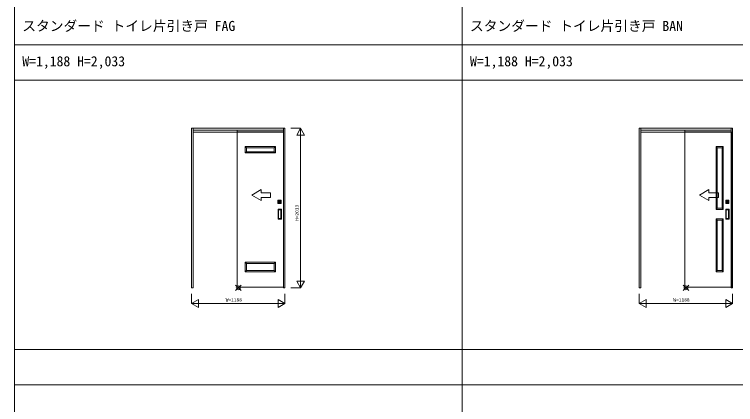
# Model space of a CAD drawing. Units: millimetres, scale not verified. Extents: x -14341 to 14341, y -10000 to 10000.
# Drawn here: x -14341 to -5159, y 130 to 5102 of the extents above; entities that cross this region are included whole.
import ezdxf
from ezdxf.enums import TextEntityAlignment as Align

# ---------------------------------------------------------------- set-up
doc = ezdxf.new("R2010")
doc.units = ezdxf.units.MM
doc.header["$LTSCALE"] = 50
doc.layers.add('0-0_0', color=7, linetype='Continuous')
for name, color, linetype, lineweight in [('0-1_YKK_F1', 7, 'Continuous', 18), ('0-2_YKK_A1', 4, 'Continuous', 18), ('0-3_YKK_N1', 2, 'Continuous', 18), ('0-6_YKK_IN', 1, 'Continuous', 18)]:
    doc.layers.add(name, color=color, linetype=linetype, lineweight=lineweight)
doc.styles.add('ＭＳ ゴシック', font='')
doc.styles.get('ＭＳ ゴシック').set_extended_font_data('MS Gothic')

msp = doc.modelspace()

# ---------------------------------------------------------------- linework, layer by layer
at = {"layer": '0-1_YKK_F1'}
for p, q in [((-14340.51, -10000), (-14340.51, 10000)), ((-8640.51, -10000), (-8640.51, 9500)), ((-14340.51, 4715), (14159.49, 4715)), ((-14340.51, 4265), (14159.49, 4265)), ((-14340.51, 830), (14159.49, 830)), ((-14340.51, 380), (14159.49, 380))]:
    msp.add_line(p, q, dxfattribs=at)
at = {"layer": '0-2_YKK_A1'}
for p, q in [((-12084.51, 3650.5), (-10896.51, 3650.5)), ((-12084.51, 3650.5), (-12084.51, 1617.5)), ((-12064.51, 3626.5), (-10916.51, 3626.5)), ((-12064.51, 3599.5), (-10916.51, 3599.5)), ((-11505.51, 3626.5), (-11505.51, 3606.5)), ((-11505.51, 1626.5), (-11505.51, 3606.5)), ((-10916.51, 1617.5), (-10916.51, 3650.5)), ((-6384.51, 3650.5), (-5196.51, 3650.5)), ((-6384.51, 3650.5), (-6384.51, 1617.5)), ((-6364.51, 3626.5), (-5216.51, 3626.5)), ((-6364.51, 3599.5), (-5216.51, 3599.5)), ((-5805.51, 3626.5), (-5805.51, 3606.5)), ((-5805.51, 1626.5), (-5805.51, 3606.5)), ((-5216.51, 1617.5), (-5216.51, 3650.5)), ((-11403.01, 3418), (-11403.01, 3336)), ((-11015.51, 3418), (-11403.01, 3418)), ((-11387.01, 3402), (-11403.01, 3418)), ((-11387.01, 3402), (-11387.01, 3352)), ((-11031.51, 3402), (-11387.01, 3402)), ((-11031.51, 3402), (-11015.51, 3418)), ((-5407.51, 3418), (-5407.51, 2616)), ((-5315.51, 3418), (-5407.51, 3418)), ((-5391.51, 3402), (-5407.51, 3418)), ((-5391.51, 3402), (-5391.51, 2632)), ((-5331.51, 3402), (-5391.51, 3402)), ((-5331.51, 3402), (-5315.51, 3418)), ((-11387.01, 3352), (-11403.01, 3336)), ((-11031.51, 3352), (-11015.51, 3336)), ((-11318.24, 2800.22), (-11198.24, 2869.5)), ((-11198.24, 2830.22), (-11198.24, 2869.5)), ((-5618.24, 2800.22), (-5498.24, 2869.5)), ((-5498.24, 2830.22), (-5498.24, 2869.5)), ((-11318.24, 2800.22), (-11198.24, 2730.94)), ((-11198.24, 2730.94), (-11198.24, 2770.22)), ((-5618.24, 2800.22), (-5498.24, 2730.94)), ((-5498.24, 2730.94), (-5498.24, 2770.22)), ((-10985.01, 2734), (-10985.01, 2693)), ((-10943.51, 2734.5), (-10984.51, 2734.5)), ((-10984.51, 2692.5), (-10943.51, 2692.5)), ((-10979.76, 2698.25), (-10979.76, 2728.75)), ((-10979.66, 2698.35), (-10979.66, 2728.65)), ((-10979.26, 2729.25), (-10948.76, 2729.25)), ((-10948.76, 2697.75), (-10979.26, 2697.75)), ((-10979.16, 2729.15), (-10948.86, 2729.15)), ((-10967.01, 2697.85), (-10979.16, 2697.85)), ((-10977.36, 2715.6), (-10977.36, 2711.4)), ((-10971.21, 2715.6), (-10977.36, 2715.6)), ((-10977.36, 2711.4), (-10976.61, 2712.15)), ((-10971.21, 2711.4), (-10977.36, 2711.4)), ((-10976.61, 2714.85), (-10971.39, 2714.85)), ((-10971.39, 2712.15), (-10976.61, 2712.15)), ((-10967.01, 2698.1), (-10967.01, 2697.85)), ((-10961.01, 2698.1), (-10967.01, 2698.1)), ((-10965.26, 2709.25), (-10965.26, 2717.75)), ((-10962.76, 2717.75), (-10962.76, 2709.25)), ((-10961.01, 2697.85), (-10961.01, 2698.1)), ((-10948.86, 2697.85), (-10961.01, 2697.85)), ((-10956.81, 2715.6), (-10950.66, 2715.6)), ((-10956.81, 2711.4), (-10950.66, 2711.4)), ((-10951.41, 2714.85), (-10956.63, 2714.85)), ((-10956.63, 2712.15), (-10951.41, 2712.15)), ((-10950.66, 2711.4), (-10951.41, 2712.15)), ((-10950.66, 2715.6), (-10950.66, 2711.4)), ((-10948.36, 2728.65), (-10948.36, 2698.35)), ((-10948.26, 2728.75), (-10948.26, 2698.25)), ((-10943.01, 2693), (-10943.01, 2734)), ((-5285.01, 2734), (-5285.01, 2693)), ((-5243.51, 2734.5), (-5284.51, 2734.5)), ((-5284.51, 2692.5), (-5243.51, 2692.5)), ((-5279.76, 2698.25), (-5279.76, 2728.75)), ((-5279.66, 2698.35), (-5279.66, 2728.65)), ((-5279.26, 2729.25), (-5248.76, 2729.25)), ((-5248.76, 2697.75), (-5279.26, 2697.75)), ((-5279.16, 2729.15), (-5248.86, 2729.15)), ((-5267.01, 2697.85), (-5279.16, 2697.85)), ((-5277.36, 2715.6), (-5277.36, 2711.4)), ((-5271.21, 2715.6), (-5277.36, 2715.6)), ((-5277.36, 2711.4), (-5276.61, 2712.15)), ((-5271.21, 2711.4), (-5277.36, 2711.4)), ((-5276.61, 2714.85), (-5271.39, 2714.85)), ((-5271.39, 2712.15), (-5276.61, 2712.15)), ((-5267.01, 2698.1), (-5267.01, 2697.85)), ((-5261.01, 2698.1), (-5267.01, 2698.1)), ((-5265.26, 2709.25), (-5265.26, 2717.75)), ((-5262.76, 2717.75), (-5262.76, 2709.25)), ((-5261.01, 2697.85), (-5261.01, 2698.1)), ((-5248.86, 2697.85), (-5261.01, 2697.85)), ((-5256.81, 2715.6), (-5250.66, 2715.6)), ((-5256.81, 2711.4), (-5250.66, 2711.4)), ((-5251.41, 2714.85), (-5256.63, 2714.85)), ((-5256.63, 2712.15), (-5251.41, 2712.15)), ((-5250.66, 2711.4), (-5251.41, 2712.15)), ((-5250.66, 2715.6), (-5250.66, 2711.4)), ((-5248.36, 2728.65), (-5248.36, 2698.35)), ((-5248.26, 2728.75), (-5248.26, 2698.25)), ((-5243.01, 2693), (-5243.01, 2734)), ((-10984.01, 2492.5), (-10984.01, 2620.5)), ((-10983.01, 2621.5), (-10943.01, 2621.5)), ((-10978.01, 2610.5), (-10978.01, 2502.5)), ((-10949.01, 2611.5), (-10977.01, 2611.5)), ((-10948.01, 2502.5), (-10948.01, 2610.5)), ((-10942.01, 2492.5), (-10942.01, 2620.5)), ((-5391.51, 2632), (-5407.51, 2616)), ((-5331.51, 2632), (-5315.51, 2616)), ((-5284.01, 2492.5), (-5284.01, 2620.5)), ((-5283.01, 2621.5), (-5243.01, 2621.5)), ((-5278.01, 2610.5), (-5278.01, 2502.5)), ((-5249.01, 2611.5), (-5277.01, 2611.5)), ((-5248.01, 2502.5), (-5248.01, 2610.5)), ((-5242.01, 2492.5), (-5242.01, 2620.5)), ((-10983.01, 2491.5), (-10943.01, 2491.5)), ((-10977.01, 2501.5), (-10949.01, 2501.5)), ((-5407.51, 2496), (-5407.51, 1822)), ((-5315.51, 2496), (-5407.51, 2496)), ((-5391.51, 2480), (-5407.51, 2496)), ((-5391.51, 2480), (-5391.51, 1838)), ((-5331.51, 2480), (-5391.51, 2480)), ((-5331.51, 2480), (-5315.51, 2496)), ((-5283.01, 2491.5), (-5243.01, 2491.5)), ((-5277.01, 2501.5), (-5249.01, 2501.5)), ((-11403.01, 1946), (-11403.01, 1822)), ((-11015.51, 1946), (-11403.01, 1946)), ((-11387.01, 1930), (-11403.01, 1946)), ((-11387.01, 1930), (-11387.01, 1838)), ((-11031.51, 1930), (-11387.01, 1930)), ((-11031.51, 1930), (-11015.51, 1946)), ((-11387.01, 1838), (-11403.01, 1822)), ((-11031.51, 1838), (-11015.51, 1822)), ((-5391.51, 1838), (-5407.51, 1822)), ((-5331.51, 1838), (-5315.51, 1822)), ((-5213.01, 1626.5), (-5805.51, 1626.5))]:
    msp.add_line(p, q, dxfattribs=at)
for points in [[(-12064.51, 3650.5), (-12064.51, 1617.5), (-12084.51, 1617.5)], [(-11505.51, 3606.5), (-10913.01, 3606.5), (-10913.01, 1626.5)], [(-11505.51, 3589.5), (-11505.51, 1626.5), (-10913.01, 1626.5), (-11505.51, 1626.5)], [(-10916.51, 1617.5), (-10896.51, 1617.5), (-10896.51, 3650.5)], [(-6364.51, 3650.5), (-6364.51, 1617.5), (-6384.51, 1617.5)], [(-5805.51, 3606.5), (-5213.01, 3606.5), (-5213.01, 1626.5)], [(-5805.51, 3600.5), (-5805.51, 1626.5), (-5213.01, 1626.5)], [(-5216.51, 1617.5), (-5196.51, 1617.5), (-5196.51, 3650.5)], [(-11403.01, 3336), (-11015.51, 3336), (-11015.51, 3418)], [(-11387.01, 3352), (-11031.51, 3352), (-11031.51, 3402)], [(-5407.51, 2616), (-5315.51, 2616), (-5315.51, 3418)], [(-5391.51, 2632), (-5331.51, 2632), (-5331.51, 3402)], [(-11198.24, 2830.22), (-11078.24, 2830.22), (-11078.24, 2770.22), (-11198.24, 2770.22)], [(-5498.24, 2830.22), (-5378.24, 2830.22), (-5378.24, 2770.22), (-5498.24, 2770.22)], [(-10976.61, 2712.15), (-10976.61, 2714.85), (-10977.36, 2715.6)], [(-10951.41, 2712.15), (-10951.41, 2714.85), (-10950.66, 2715.6)], [(-5276.61, 2712.15), (-5276.61, 2714.85), (-5277.36, 2715.6)], [(-5251.41, 2712.15), (-5251.41, 2714.85), (-5250.66, 2715.6)], [(-5407.51, 1822), (-5315.51, 1822), (-5315.51, 2496)], [(-5391.51, 1838), (-5331.51, 1838), (-5331.51, 2480)], [(-11403.01, 1822), (-11015.51, 1822), (-11015.51, 1946)], [(-11387.01, 1838), (-11031.51, 1838), (-11031.51, 1930)]]:
    msp.add_lwpolyline(points, dxfattribs=at)
for centre, radius in [((-10964.01, 2713.5), 7.25), ((-10964.01, 2713.5), 6), ((-10964.01, 2713.5), 5.9), ((-5264.01, 2713.5), 7.25), ((-5264.01, 2713.5), 6), ((-5264.01, 2713.5), 5.9)]:
    msp.add_circle(centre, radius, dxfattribs=at)
for centre, radius, start, end in [((-10984.51, 2734), 0.5, 90, 180), ((-10984.51, 2693), 0.5, 180, 270), ((-10979.26, 2728.75), 0.5, 90, 180), ((-10979.26, 2698.25), 0.5, 180, 270), ((-10979.16, 2728.65), 0.5, 90, 180), ((-10979.16, 2698.35), 0.5, 180, 270), ((-10964.01, 2713.5), 7.5, 163.7398, 196.2602), ((-10964.01, 2717.75), 1.25, 90, 180), ((-10964.01, 2709.25), 1.25, 180, 270), ((-10964.01, 2717.75), 1.25, 0, 90), ((-10964.01, 2709.25), 1.25, 270, 0), ((-10964.01, 2713.5), 7.5, 343.7398, 16.2602), ((-10948.86, 2728.65), 0.5, 0, 90), ((-10948.86, 2698.35), 0.5, 270, 0), ((-10948.76, 2728.75), 0.5, 0, 90), ((-10948.76, 2698.25), 0.5, 270, 0), ((-10943.51, 2734), 0.5, 0, 90), ((-10943.51, 2693), 0.5, 270, 0), ((-5284.51, 2734), 0.5, 90, 180), ((-5284.51, 2693), 0.5, 180, 270), ((-5279.26, 2728.75), 0.5, 90, 180), ((-5279.26, 2698.25), 0.5, 180, 270), ((-5279.16, 2728.65), 0.5, 90, 180), ((-5279.16, 2698.35), 0.5, 180, 270), ((-5264.01, 2713.5), 7.5, 163.7398, 196.2602), ((-5264.01, 2717.75), 1.25, 90, 180), ((-5264.01, 2709.25), 1.25, 180, 270), ((-5264.01, 2717.75), 1.25, 0, 90), ((-5264.01, 2709.25), 1.25, 270, 0), ((-5264.01, 2713.5), 7.5, 343.7398, 16.2602), ((-5248.86, 2728.65), 0.5, 0, 90), ((-5248.86, 2698.35), 0.5, 270, 0), ((-5248.76, 2728.75), 0.5, 0, 90), ((-5248.76, 2698.25), 0.5, 270, 0), ((-5243.51, 2734), 0.5, 0, 90), ((-5243.51, 2693), 0.5, 270, 0), ((-10983.01, 2620.5), 1, 90, 180), ((-10977.01, 2610.5), 1, 90, 180), ((-10949.01, 2610.5), 1, 360, 90), ((-10943.01, 2620.5), 1, 0, 90), ((-5283.01, 2620.5), 1, 90, 180), ((-5277.01, 2610.5), 1, 90, 180), ((-5249.01, 2610.5), 1, 360, 90), ((-5243.01, 2620.5), 1, 0, 90), ((-10983.01, 2492.5), 1, 180, 270), ((-10977.01, 2502.5), 1, 180, 270), ((-10949.01, 2502.5), 1, 270, 360), ((-10943.01, 2492.5), 1, 270, 0), ((-5283.01, 2492.5), 1, 180, 270), ((-5277.01, 2502.5), 1, 180, 270), ((-5249.01, 2502.5), 1, 270, 360), ((-5243.01, 2492.5), 1, 270, 0)]:
    msp.add_arc(centre, radius, start, end, dxfattribs=at)
at = {"layer": '0-3_YKK_N1'}
for p, q in [((-10821.51, 3650.5), (-10696.51, 3650.5)), ((-10696.51, 3650.5), (-10696.51, 1617.5)), ((-10746.51, 3563.9), (-10646.51, 3563.9)), ((-10746.51, 1704.1), (-10646.51, 1704.1)), ((-10821.51, 1617.5), (-10696.51, 1617.5)), ((-10896.51, 1542.5), (-10896.51, 1417.5)), ((-5196.51, 1542.5), (-5196.51, 1417.5)), ((-12084.51, 1417.5), (-11997.91, 1467.5)), ((-12084.51, 1417.5), (-11997.91, 1367.5)), ((-11997.91, 1467.5), (-11997.91, 1367.5)), ((-10983.11, 1467.5), (-10896.51, 1417.5)), ((-6384.51, 1417.5), (-6297.91, 1467.5)), ((-6384.51, 1417.5), (-6297.91, 1367.5)), ((-6297.91, 1467.5), (-6297.91, 1367.5)), ((-5283.11, 1467.5), (-5196.51, 1417.5))]:
    msp.add_line(p, q, dxfattribs=at)
for points in [[(-10746.51, 3563.9), (-10696.51, 3650.5), (-10646.51, 3563.9)], [(-10746.51, 1704.1), (-10696.51, 1617.5), (-10646.51, 1704.1)], [(-12084.51, 1542.5), (-12084.51, 1417.5), (-10896.51, 1417.5)], [(-6384.51, 1542.5), (-6384.51, 1417.5), (-5196.51, 1417.5)], [(-10983.11, 1467.5), (-10983.11, 1367.5), (-10896.51, 1417.5)], [(-5283.11, 1467.5), (-5283.11, 1367.5), (-5196.51, 1417.5)]]:
    msp.add_lwpolyline(points, dxfattribs=at)
at = {"layer": '0-6_YKK_IN'}
for p, q in [((-11525.86, 1582.14), (-11455.15, 1652.86)), ((-11525.86, 1652.86), (-11455.15, 1582.14)), ((-5825.86, 1582.14), (-5755.15, 1652.86)), ((-5825.86, 1652.86), (-5755.15, 1582.14))]:
    msp.add_line(p, q, dxfattribs=at)
for centre in [(-11490.51, 1617.5), (-5790.51, 1617.5)]:
    msp.add_circle(centre, 25, dxfattribs=at)

# ---------------------------------------------------------------- texts
at = {"layer": '0-0_0', "style": 'ＭＳ ゴシック'}
for s, p in [('スタンダード トイレ片引き戸 FAG', (-14240.51, 4852.5)), ('スタンダード トイレ片引き戸 BAN', (-8540.51, 4852.5)), ('W=1,188 H=2,033', (-14240.51, 4402.5)), ('W=1,188 H=2,033', (-8540.51, 4402.5))]:
    msp.add_text(s, height=128.3, dxfattribs=at).set_placement(p, align=Align.BOTTOM_LEFT)
at = {"layer": '0-3_YKK_N1', "color": 7, "style": 'ＭＳ ゴシック'}
msp.add_text('H=2033', height=43.99, rotation=90, dxfattribs=at).set_placement((-10708.51, 2469), align=Align.BOTTOM_LEFT)
for p in [(-11650.51, 1429.5), (-5950.51, 1429.5)]:
    msp.add_text('W=1188', height=43.99, dxfattribs=at).set_placement(p, align=Align.BOTTOM_LEFT)

doc.saveas('drawing.dxf')
